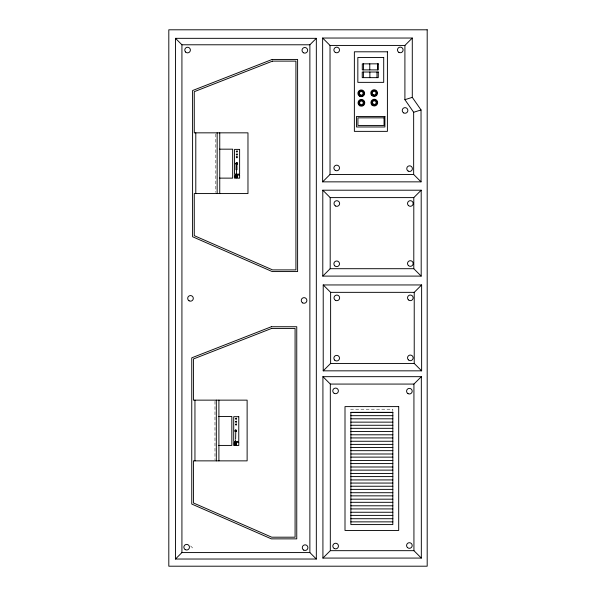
<?xml version="1.0" encoding="UTF-8"?>
<svg xmlns="http://www.w3.org/2000/svg" width="596" height="596" viewBox="0 0 596 596"><rect width="100%" height="100%" fill="white"/><g stroke="black" fill="none" stroke-linecap="round" stroke-linejoin="round"><path stroke-width="0.45" stroke-dasharray="2.98 2.23" d="M190.645 545.988L192.62 547.955M392.831 411.553L392.831 409.206L350.873 409.206L350.873 411.553M215.812 134.04L215.812 192.366M214.97 401.339L214.97 459.665"/><path stroke-width="0.89" d="M237.059 164.042C237.201 161.538 235.249 165.464 236.388 162.931M236.009 169.704L236.15 162.917M236.187 163.93L236.284 162.946M235.934 163.975L236.508 162.924M236.642 162.887C237.111 166.105 237.461 160.95 236.754 163.893M236.977 163.922L236.985 162.909M237.022 169.726L236.888 162.939M237.215 163.93L237.238 162.961M235.182 431.34L235.129 430.275L235.666 430.223M235.338 431.325L235.196 430.245M235.956 431.154L235.338 431.228L235.539 430.23M235.42 431.206L235.45 430.2M235.085 431.273L235.644 431.184L235.971 430.193L236.441 431.333L236.046 430.238M235.792 430.185L235.673 436.995A5.2 0.462 -90 0 1 235.576 439.222M235.927 430.23L236.284 431.295M236.374 431.228L236.15 430.26M236.463 431.295L236.388 430.26M235.509 440.206L235.465 442.403M235.807 176.617C237.804 175.284 235.42 178.428 236.18 176.148M236.813 176.617L236.441 177.101M235.971 443.916C235.472 445.532 234.69 442.858 234.973 444.042C235.792 445.391 235.986 442.91 235.949 443.797M316.327 559.026L309.875 552.574L309.875 44.782L316.327 38.33L175.47 38.33L175.47 559.026L316.327 559.026L316.327 38.33M322.637 38.04L330.028 45.43L404.907 45.43L412.29 38.04L412.29 97.364L421.037 109.947L421.037 181.855L322.637 181.855L322.637 38.04L412.29 38.04M322.637 181.855L330.028 174.464L330.028 45.43M322.794 276.097L330.191 268.699L413.795 268.699L421.193 276.097L421.193 190.206L322.794 190.206L322.794 276.097L421.193 276.097M322.794 190.206L330.191 197.604L413.795 197.604L421.193 190.206M323.218 370.839L330.616 363.441L414.227 363.441L421.625 370.839L421.625 284.948L323.218 284.948L323.218 370.839L421.625 370.839M323.218 284.948L330.616 292.345L414.227 292.345L421.625 284.948M175.47 559.026L181.922 552.574L181.922 44.782L175.47 38.33M421.327 558.072L413.929 550.674L413.929 384.07L421.327 376.672L322.92 376.672L322.92 558.072L421.327 558.072L421.327 376.672M322.92 558.072L330.318 550.674L330.318 384.07L322.92 376.672M421.037 181.855L413.654 174.464L413.654 112.264L404.907 99.681L412.29 97.364M413.654 112.264L421.037 109.947M236.277 163.863L236.798 163.855M235.644 431.184L236.12 431.176M181.922 44.782L309.875 44.782M219.365 149.171L232.678 149.171L232.678 178.13L219.365 178.13M330.028 174.464L413.654 174.464M330.318 384.07L413.929 384.07M350.873 412.335L392.831 412.335M350.873 415.673L392.831 415.673M218.516 416.47L231.837 416.47L231.837 445.428L218.516 445.428M350.873 418.802L392.831 418.802M350.873 422.139L392.831 422.139M350.873 425.268L392.831 425.268M350.873 428.323L392.831 428.323M350.873 431.459L392.831 431.459M350.873 434.789L392.831 434.789M350.873 437.926L392.831 437.926M350.873 441.256L392.831 441.256M350.873 444.392L392.831 444.392M350.873 447.522L392.831 447.522M350.873 450.658L392.831 450.658M350.873 453.988L392.831 453.988M350.873 457.125L392.831 457.125M350.873 460.455L392.831 460.455M350.873 463.591L392.831 463.591M350.873 466.988L392.831 466.988M350.873 470.125L392.831 470.125M350.873 473.455L392.831 473.455M350.873 476.591L392.831 476.591M350.873 479.922L392.831 479.922M350.873 483.058L392.831 483.058M350.873 486.247L392.831 486.247M350.873 489.383L392.831 489.383M350.873 492.713L392.831 492.713M350.873 495.85L392.831 495.85M350.873 499.18L392.831 499.18M350.873 502.316L392.831 502.316M350.873 505.788L392.831 505.788M350.873 508.924L392.831 508.924M350.873 512.255L392.831 512.255M350.873 515.391L392.831 515.391M350.873 518.721L392.831 518.721M350.873 521.858L392.831 521.858M330.318 550.674L413.929 550.674M181.922 552.574L309.875 552.574M236.307 176.125L236.798 176.498M236.307 177.124L235.822 176.744M414.227 292.345L414.227 363.441M413.795 197.604L413.795 268.699M404.907 45.43L404.907 99.681M377.462 63.846L377.462 69.888M376.985 72.019L376.985 77.644M369.87 72.019L369.87 77.644M369.766 63.846L369.766 69.888M363.463 63.846L363.463 69.888M363.418 72.019L363.418 77.644M330.616 292.345L330.616 363.441M330.191 197.604L330.191 268.699M236.307 176.617L236.426 171.924A5.2 0.462 -90 0 0 236.515 169.696M235.465 442.657L235.465 443.64M219.745 132.841L219.745 193.566M218.903 400.139L218.903 460.864M217.153 132.841L217.153 193.566M216.311 400.139L216.311 460.864M195.793 132.841L195.793 193.566M194.952 400.139L194.952 460.864M235.755 442.828A1.125 1.125 0 0 1 236.388 444.556A1.125 1.125 0 0 1 234.541 444.556A1.125 1.125 0 0 1 235.174 442.828M235.681 443.096A0.842 0.842 0 0 1 236.195 444.333A0.842 0.842 0 0 1 234.869 444.512A0.842 0.842 0 0 1 235.04 443.186M236.292 151.28C237.148 153.962 238.378 149.387 236.292 151.28M236.292 154.304C237.148 156.986 238.378 152.412 236.292 154.304M236.292 157.009C237.148 159.691 238.378 155.116 236.292 157.009M235.442 418.578C236.307 421.26 237.528 416.686 235.442 418.578M235.442 421.603C236.307 424.285 237.528 419.711 235.442 421.603M235.442 424.307C236.307 426.989 237.528 422.415 235.442 424.307M272.201 59.436L192.59 90.532L192.59 236.746L272.201 271.567L297.605 271.567L297.605 59.436L272.201 59.436M272.521 61.12L194.266 91.68L194.266 132.841L247.973 132.841L247.973 193.566L194.266 193.566L194.266 235.651L272.551 269.891L295.921 269.891L295.921 61.12L272.521 61.12M271.359 326.735L191.748 357.831L191.748 504.045L271.359 538.866L296.756 538.866L296.756 326.735L271.359 326.735M271.672 328.418L193.424 358.978L193.424 400.139L247.124 400.139L247.124 460.864L193.424 460.864L193.424 502.95L271.709 537.19L295.08 537.19L295.08 328.418L271.672 328.418M427.19 29.8L168.81 29.8L168.81 566.2L427.19 566.2L427.19 29.8M387.407 51.8L354.367 51.8L354.367 131.366L387.407 131.366L387.407 51.8M383.705 57.477L357.838 57.477L357.838 82.36L383.705 82.36L383.705 57.477M378.326 63.846L362.293 63.846L362.293 69.888L378.326 69.888L378.326 63.846M378.274 72.019L362.249 72.019L362.249 77.644L378.274 77.644L378.274 72.019M384.897 116.444L356.505 116.444L356.505 126.985L384.897 126.985L384.897 116.444M384.062 117.844L357.92 117.844L357.92 125.436L384.062 125.436L384.062 117.844M239.614 149.395L234.548 149.395L234.548 174.136L239.614 174.136L239.614 149.395M239.614 175.075L234.548 175.075L234.548 178.167L239.614 178.167L239.614 175.075M398.702 406.606L345.002 406.606L345.002 530.455L398.702 530.455L398.702 406.606M392.831 412.484L350.873 412.484L350.873 524.584L392.831 524.584L392.831 412.484M238.765 416.693L233.706 416.693L233.706 441.435L238.765 441.435L238.765 416.693M238.765 442.374L233.706 442.374L233.706 445.465L238.765 445.465L238.765 442.374M303.692 550.078A2.809 2.809 0 0 0 307.909 547.642A2.809 2.809 0 0 0 303.692 545.213A2.809 2.809 0 0 0 303.692 550.078M302.664 302.895A2.809 2.809 0 0 0 306.88 300.459A2.809 2.809 0 0 0 302.664 298.022A2.809 2.809 0 0 0 302.664 302.895M189.088 300.801A2.809 2.809 0 0 0 193.305 298.365A2.809 2.809 0 0 0 189.088 295.936A2.809 2.809 0 0 0 189.088 300.801M185.594 52.046A2.809 2.809 0 0 0 190.295 50.787A2.809 2.809 0 0 0 186.853 47.345A2.809 2.809 0 0 0 185.594 52.046M185.244 549.631A2.809 2.809 0 0 0 189.461 547.202A2.809 2.809 0 0 0 185.244 544.766A2.809 2.809 0 0 0 185.244 549.631M303.424 52.753A2.809 2.809 0 0 0 307.64 50.317A2.809 2.809 0 0 0 303.424 47.881A2.809 2.809 0 0 0 303.424 52.753M408.349 205.471A2.809 2.809 0 0 0 413.058 204.212A2.809 2.809 0 0 0 409.616 200.77A2.809 2.809 0 0 0 408.349 205.471M335.287 52.411A2.809 2.809 0 0 0 339.504 49.975A2.809 2.809 0 0 0 335.287 47.538A2.809 2.809 0 0 0 335.287 52.411M335.287 170.389A2.809 2.809 0 0 0 339.504 167.96A2.809 2.809 0 0 0 335.287 165.524A2.809 2.809 0 0 0 335.287 170.389M408.349 265.503A2.809 2.809 0 0 0 413.058 264.244A2.809 2.809 0 0 0 409.616 260.795A2.809 2.809 0 0 0 408.349 265.503M408.171 171.074A2.809 2.809 0 0 0 412.395 168.638A2.809 2.809 0 0 0 408.171 166.202A2.809 2.809 0 0 0 408.171 171.074M403.648 112.882A2.809 2.809 0 0 0 407.865 110.446A2.809 2.809 0 0 0 403.648 108.01A2.809 2.809 0 0 0 403.648 112.882M398.888 52.366A2.809 2.809 0 0 0 403.105 49.93A2.809 2.809 0 0 0 398.888 47.494A2.809 2.809 0 0 0 398.888 52.366M235.517 177.407A1.125 1.125 0 0 0 237.394 176.908A1.125 1.125 0 0 0 236.016 175.529A1.125 1.125 0 0 0 235.517 177.407M235.711 177.213A0.842 0.842 0 0 0 237.126 176.833A0.842 0.842 0 0 0 236.09 175.798A0.842 0.842 0 0 0 235.711 177.213M335.414 205.963A2.809 2.809 0 0 0 339.631 203.527A2.809 2.809 0 0 0 335.414 201.09A2.809 2.809 0 0 0 335.414 205.963M334.706 265.801A2.809 2.809 0 0 0 339.407 264.542A2.809 2.809 0 0 0 335.965 261.1A2.809 2.809 0 0 0 334.706 265.801M334.706 360.155A2.809 2.809 0 0 0 339.407 358.889A2.809 2.809 0 0 0 335.965 355.447A2.809 2.809 0 0 0 334.706 360.155M335.414 300.317A2.809 2.809 0 0 0 339.631 297.881A2.809 2.809 0 0 0 335.414 295.445A2.809 2.809 0 0 0 335.414 300.317M408.349 359.85A2.809 2.809 0 0 0 413.058 358.591A2.809 2.809 0 0 0 409.616 355.149A2.809 2.809 0 0 0 408.349 359.85M408.349 299.825A2.809 2.809 0 0 0 413.058 298.566A2.809 2.809 0 0 0 409.616 295.124A2.809 2.809 0 0 0 408.349 299.825M334.177 393.33A2.809 2.809 0 0 0 338.394 390.894A2.809 2.809 0 0 0 334.177 388.458A2.809 2.809 0 0 0 334.177 393.33M334.229 548.491A2.809 2.809 0 0 0 338.454 546.055A2.809 2.809 0 0 0 334.229 543.619A2.809 2.809 0 0 0 334.229 548.491M407.396 547.493A2.809 2.809 0 0 0 412.104 546.234A2.809 2.809 0 0 0 408.662 542.792A2.809 2.809 0 0 0 407.396 547.493M407.984 393.621A2.809 2.809 0 0 0 412.201 391.185A2.809 2.809 0 0 0 407.984 388.748A2.809 2.809 0 0 0 407.984 393.621M371.762 95.487A3.375 3.375 0 0 0 377.41 93.974A3.375 3.375 0 0 0 373.275 89.847A3.375 3.375 0 0 0 371.762 95.487M372.813 95.42A2.675 2.675 0 0 0 376.821 93.103A2.675 2.675 0 0 0 372.813 90.793A2.675 2.675 0 0 0 372.813 95.42M373.238 94.689A1.825 1.825 0 0 0 375.979 93.103A1.825 1.825 0 0 0 373.238 91.523A1.825 1.825 0 0 0 373.238 94.689M359.574 96.239A3.375 3.375 0 0 0 364.633 93.319A3.375 3.375 0 0 0 359.574 90.398A3.375 3.375 0 0 0 359.574 96.239M371.919 105A3.375 3.375 0 0 0 377.566 103.488A3.375 3.375 0 0 0 373.431 99.361A3.375 3.375 0 0 0 371.919 105M359.731 105.753A3.375 3.375 0 0 0 364.789 102.832A3.375 3.375 0 0 0 359.731 99.912A3.375 3.375 0 0 0 359.731 105.753M359.373 95.211A2.675 2.675 0 0 0 363.843 94.012A2.675 2.675 0 0 0 360.573 90.741A2.675 2.675 0 0 0 359.373 95.211M359.969 94.615A1.825 1.825 0 0 0 363.031 93.796A1.825 1.825 0 0 0 360.789 91.553A1.825 1.825 0 0 0 359.969 94.615M360.081 105.142A2.675 2.675 0 0 0 364.089 102.832A2.675 2.675 0 0 0 360.081 100.515A2.675 2.675 0 0 0 360.081 105.142M372.969 104.933A2.675 2.675 0 0 0 376.977 102.616A2.675 2.675 0 0 0 372.969 100.307A2.675 2.675 0 0 0 372.969 104.933M373.014 103.905A1.825 1.825 0 0 0 376.069 103.093A1.825 1.825 0 0 0 373.834 100.851A1.825 1.825 0 0 0 373.014 103.905M360.505 104.412A1.825 1.825 0 0 0 363.247 102.832A1.825 1.825 0 0 0 360.505 101.253A1.825 1.825 0 0 0 360.505 104.412"/></g></svg>
